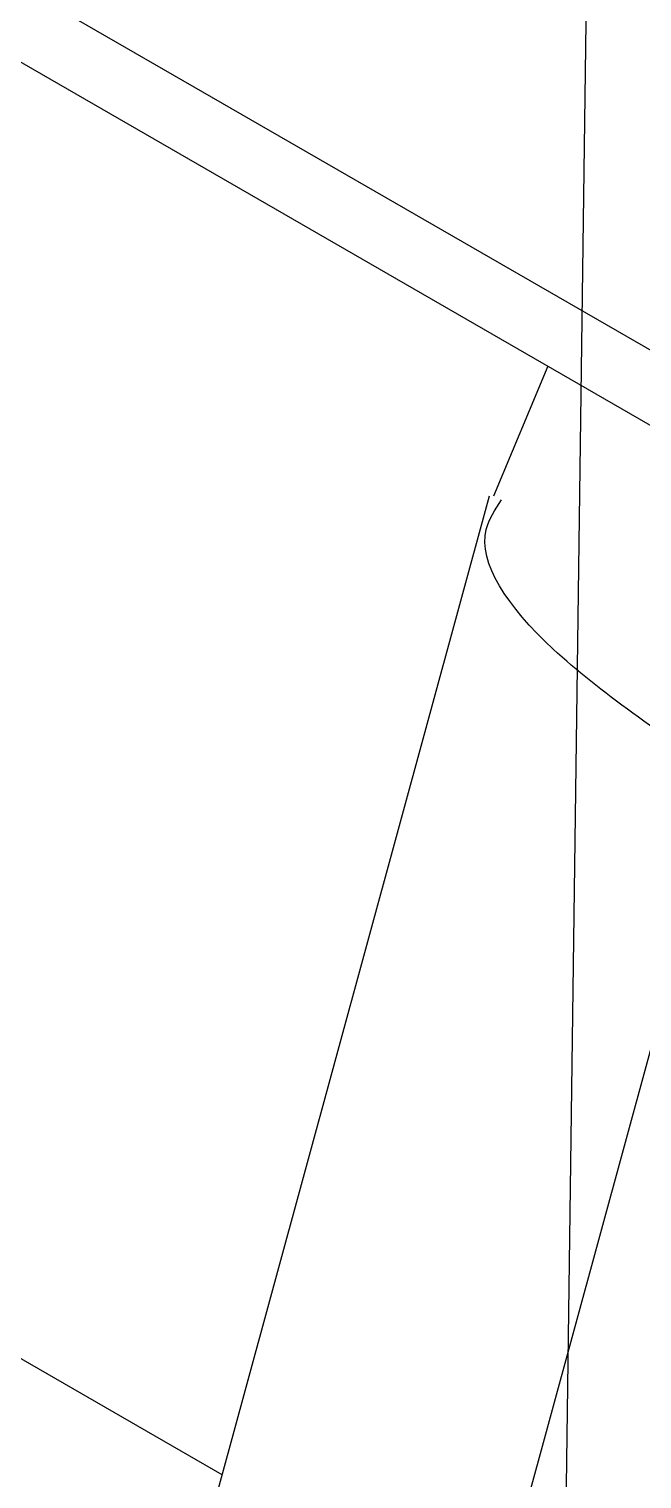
# Model space of a CAD drawing. Header units: millimetres. Extents: x 15 to 1192, y 5 to 836.
# Drawn here: x 579.98 to 582.73, y 540.87 to 547.38 of the extents above; entities that cross this region are included whole.
import ezdxf

# ---------------------------------------------------------------- set-up
doc = ezdxf.new("R2010")
doc.units = ezdxf.units.MM

msp = doc.modelspace()

# ---------------------------------------------------------------- linework, layer by layer
at = {"color": 7, "linetype": 'Continuous', "lineweight": 25}
for p, q in [((567.6795, 554.6456), (612.9343, 528.5206)), ((567.8866, 554.1878), (613.1414, 528.0627)), ((582.1183, 520.5309), (582.55, 552.6213)), ((582.3069, 545.8631), (582.0632, 545.2801)), ((582.0442, 545.2799), (580.5584, 539.8331)), ((581.6168, 538.5747), (583.1027, 544.0214)), ((580.8464, 540.8892), (578.1386, 542.4523))]:
    msp.add_line(p, q, dxfattribs=at)
msp.add_open_spline([(583.1027, 544.0214), (582.8206, 544.2114), (582.2563, 544.5914), (581.9537, 545.0429), (582.0716, 545.2205), (582.0999, 545.2632)], degree=3, knots=[0, 0, 0, 0, 0.431645, 0.86329, 1, 1, 1, 1], dxfattribs=at)

doc.saveas('drawing.dxf')
